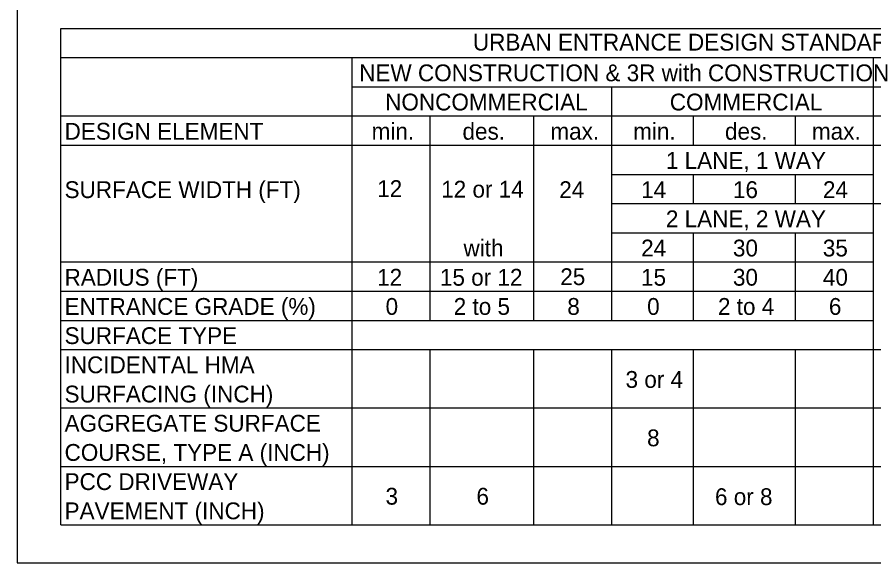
# Model space of a CAD drawing. Extents: x 2261261 to 2261891, y -3123637 to -3123237.
# Drawn here: x 2261261.1 to 2261416.3, y -3123637.2 to -3123538.3 of the extents above; entities that cross this region are included whole.
import ezdxf

# ---------------------------------------------------------------- set-up
doc = ezdxf.new("R2010")
doc.units = 0
doc.layers.add('Default', color=7, linetype='Continuous')
doc.layers.add('RD_Pr_Roadway_Notes', color=7, linetype='Continuous')

msp = doc.modelspace()

# ---------------------------------------------------------------- linework, layer by layer
at = {"layer": 'Default'}
msp.add_lwpolyline([(2261261.14, -3123637.24), (2261891.14, -3123637.24), (2261891.14, -3123237.24), (2261261.14, -3123237.24)], close=True, dxfattribs=at)
at = {"layer": 'RD_Pr_Roadway_Notes'}
for p, q in [((2261269.06, -3123540.36), (2261539.22, -3123540.36)), ((2261269.06, -3123630.33), (2261269.06, -3123540.36)), ((2261269.06, -3123545.66), (2261539.22, -3123545.66)), ((2261321.81, -3123630.33), (2261321.81, -3123545.66)), ((2261416.24, -3123630.33), (2261416.24, -3123545.66)), ((2261321.81, -3123550.95), (2261539.22, -3123550.95)), ((2261368.86, -3123593.29), (2261368.86, -3123550.95)), ((2261269.06, -3123556.24), (2261539.22, -3123556.24)), ((2261335.93, -3123593.29), (2261335.93, -3123556.24)), ((2261354.74, -3123593.29), (2261354.74, -3123556.24)), ((2261383.64, -3123561.53), (2261383.64, -3123556.24)), ((2261402.12, -3123561.53), (2261402.12, -3123556.24)), ((2261269.06, -3123561.53), (2261539.22, -3123561.53)), ((2261368.86, -3123566.83), (2261416.24, -3123566.83)), ((2261383.64, -3123572.12), (2261383.64, -3123566.83)), ((2261402.12, -3123572.12), (2261402.12, -3123566.83)), ((2261368.86, -3123572.12), (2261539.22, -3123572.12)), ((2261368.86, -3123577.41), (2261416.24, -3123577.41)), ((2261383.64, -3123593.29), (2261383.64, -3123577.41)), ((2261402.12, -3123593.29), (2261402.12, -3123577.41)), ((2261269.06, -3123582.7), (2261416.24, -3123582.7)), ((2261269.06, -3123588), (2261416.24, -3123588)), ((2261269.06, -3123593.29), (2261416.24, -3123593.29)), ((2261269.06, -3123598.58), (2261539.22, -3123598.58)), ((2261335.93, -3123630.33), (2261335.93, -3123598.58)), ((2261354.74, -3123630.33), (2261354.74, -3123598.58)), ((2261368.86, -3123630.33), (2261368.86, -3123598.58)), ((2261383.64, -3123630.33), (2261383.64, -3123598.58)), ((2261402.12, -3123630.33), (2261402.12, -3123598.58)), ((2261269.06, -3123609.17), (2261539.22, -3123609.17)), ((2261269.06, -3123619.75), (2261539.22, -3123619.75)), ((2261269.06, -3123630.33), (2261539.22, -3123630.33))]:
    msp.add_line(p, q, dxfattribs=at)

# ---------------------------------------------------------------- texts
for s, height, p in [('URBAN ENTRANCE DESIGN STANDARDS (PPM 40-09)', 3.048, (2261343.7, -3123544.38)), ('NEW CONSTRUCTION & 3R with CONSTRUCTION', 3.048, (2261323.1, -3123549.95)), ('NONCOMMERCIAL', 3.048, (2261327.8, -3123555.24)), ('COMMERCIAL', 3.048, (2261379.36, -3123555.24)), ('DESIGN ELEMENT', 3.048, (2261269.73, -3123560.54)), ('min.', 3.048, (2261325.35, -3123560.54)), ('des.', 3.048, (2261341.81, -3123560.54)), ('min.', 3.048, (2261372.73, -3123560.54)), ('des.', 3.048, (2261389.36, -3123560.54)), ('max.', 3.048, (2261357.73, -3123560.54)), ('max.', 3.048, (2261405.11, -3123560.54)), ('1 LANE, 1 WAY', 3.048, (2261378.65, -3123565.83)), ('SURFACE WIDTH (FT)', 3.048, (2261269.73, -3123571.12)), ('12', 3.048, (2261326.36, -3123570.93)), ('12 or 14', 3.048, (2261337.95, -3123571.04)), ('24', 3.048, (2261359.34, -3123571.12)), ('14', 3.048, (2261374.17, -3123571.12)), ('16', 3.048, (2261390.8, -3123571.12)), ('24', 3.048, (2261407.1, -3123571.12)), ('2 LANE, 2 WAY', 3.048, (2261378.65, -3123576.41)), ('with', 3.048, (2261341.99, -3123581.7)), ('24', 3.048, (2261374.17, -3123581.7)), ('30', 3.048, (2261390.8, -3123581.7)), ('35', 3.048, (2261407.08, -3123581.7)), ('RADIUS (FT)', 3.048, (2261269.73, -3123587)), ('12', 3.048, (2261326.35, -3123587)), ('15 or 12', 3.048, (2261337.72, -3123587)), ('25', 3.048, (2261359.52, -3123586.9)), ('15', 3.048, (2261374.15, -3123587)), ('30', 3.048, (2261390.8, -3123587)), ('40', 3.048, (2261407.1, -3123587)), ('ENTRANCE GRADE (%)', 3.048, (2261269.73, -3123592.29)), ('0', 3.05, (2261327.88, -3123592.29)), ('2 to 5', 3.048, (2261340.22, -3123592.29)), ('8', 3.05, (2261360.8, -3123592.29)), ('0', 3.05, (2261375.26, -3123592.29)), ('2 to 4', 3.048, (2261388.09, -3123592.29)), ('6', 3.05, (2261408.18, -3123592.29)), ('SURFACE TYPE', 3.048, (2261269.73, -3123597.58)), ('INCIDENTAL HMA', 3.048, (2261269.73, -3123602.87)), ('3 or 4', 3.048, (2261371.35, -3123605.52)), ('SURFACING (INCH)', 3.048, (2261269.73, -3123608.17)), ('AGGREGATE SURFACE', 3.048, (2261269.73, -3123613.46)), ('8', 3.05, (2261375.25, -3123616.11)), ('COURSE, TYPE A (INCH)', 3.048, (2261269.73, -3123618.75)), ('PCC DRIVEWAY', 3.048, (2261269.73, -3123624.04)), ('3', 3.05, (2261327.87, -3123626.69)), ('6', 3.05, (2261344.34, -3123626.69)), ('6 or 8', 3.048, (2261387.55, -3123626.77)), ('PAVEMENT (INCH)', 3.048, (2261269.73, -3123629.34))]:
    msp.add_text(s, height=height, dxfattribs=at).set_placement(p)

doc.saveas('drawing.dxf')
